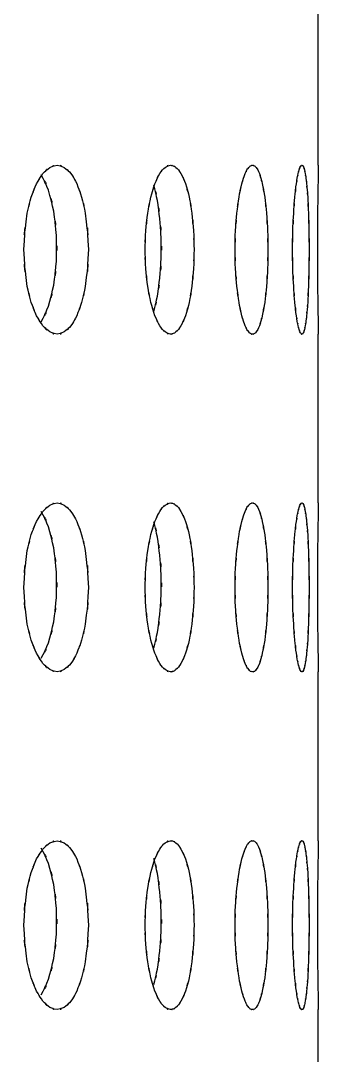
# Model space of a CAD drawing. Extents: x 1 to 213, y 3 to 234.
# Drawn here: x 208.21 to 211.62, y 89.82 to 101.67 of the extents above; entities that cross this region are included whole.
import ezdxf

# ---------------------------------------------------------------- set-up
doc = ezdxf.new("R2010")
doc.units = 0
doc.layers.add('LIVELLO_1', color=160, linetype='Continuous')

# ---------------------------------------------------------------- blocks, each defined once
blk = doc.blocks.new('AI9-BLK1')
at = {"layer": 'LIVELLO_1', "color": 7}
for p, q in [((104.386, -17.129), (104.386, -15.194)), ((104.386, -20.999), (104.386, -19.066)), ((104.386, -24.87), (104.386, -22.934)), ((104.386, -28.739), (104.386, -26.805))]:
    blk.add_line(p, q, dxfattribs=at)
for points, knots in [([(101.01, -18.097), (101.051, -18.73), (100.973, -17.888), (101.049, -18.518), (101.114, -18.795), (101.021, -18.427), (101.095, -18.701), (101.182, -18.933), (101.06, -18.628), (101.156, -18.855), (101.259, -19.029), (101.114, -18.8), (101.229, -18.969), (101.342, -19.082), (101.183, -18.94), (101.308, -19.04), (101.429, -19.087), (101.265, -19.038), (101.391, -19.066), (101.515, -19.038), (101.352, -19.087), (101.472, -19.04), (101.592, -18.94), (101.439, -19.082), (101.549, -18.969), (101.656, -18.799), (101.521, -19.029), (101.616, -18.855), (101.704, -18.628), (101.592, -18.933), (101.672, -18.701), (101.739, -18.427), (101.656, -18.793), (101.714, -18.518), (101.783, -17.888), (101.713, -18.729), (101.749, -18.097), (101.713, -17.466), (101.781, -18.307), (101.714, -17.678), (101.656, -17.4), (101.739, -17.766), (101.672, -17.495), (101.592, -17.262), (101.704, -17.568), (101.616, -17.34), (101.521, -17.164), (101.656, -17.395), (101.549, -17.225), (101.439, -17.112), (101.592, -17.255), (101.472, -17.154), (101.352, -17.109), (101.515, -17.158), (101.391, -17.129), (101.265, -17.158), (101.429, -17.109), (101.308, -17.154), (101.183, -17.255), (101.342, -17.112), (101.229, -17.225), (101.114, -17.395), (101.259, -17.164), (101.156, -17.342), (101.06, -17.568), (101.182, -17.262), (101.095, -17.495), (101.021, -17.766), (101.114, -17.4), (101.049, -17.678), (100.973, -18.307), (101.051, -17.466), (101.01, -18.097)], [0, 0, 0, 0, 1, 1, 1, 2, 2, 2, 3, 3, 3, 4, 4, 4, 5, 5, 5, 6, 6, 6, 7, 7, 7, 8, 8, 8, 9, 9, 9, 10, 10, 10, 11, 11, 11, 12, 12, 12, 13, 13, 13, 14, 14, 14, 15, 15, 15, 16, 16, 16, 17, 17, 17, 18, 18, 18, 19, 19, 19, 20, 20, 20, 21, 21, 21, 22, 22, 22, 23, 23, 23, 24, 24, 24, 24]), ([(101.208, -18.923), (101.343, -18.658), (101.173, -19.017), (101.292, -18.744), (101.389, -18.385), (101.269, -18.864), (101.352, -18.504), (101.405, -18.087), (101.342, -18.644), (101.382, -18.227), (101.389, -17.79), (101.389, -18.371), (101.382, -17.935), (101.342, -17.518), (101.405, -18.072), (101.352, -17.657), (101.269, -17.295), (101.389, -17.775), (101.292, -17.417), (101.173, -17.145), (101.343, -17.503), (101.208, -17.238)], [0, 0, 0, 0, 1, 1, 1, 2, 2, 2, 3, 3, 3, 4, 4, 4, 5, 5, 5, 6, 6, 6, 7, 7, 7, 7]), ([(102.401, -18.097), (102.409, -18.422), (102.392, -17.99), (102.408, -18.312), (102.438, -18.62), (102.393, -18.21), (102.431, -18.518), (102.481, -18.793), (102.409, -18.427), (102.467, -18.701), (102.532, -18.933), (102.439, -18.626), (102.513, -18.855), (102.592, -19.028), (102.481, -18.797), (102.568, -18.969), (102.613, -19.032), (102.553, -18.95), (102.598, -19.011), (102.644, -19.057), (102.581, -18.999), (102.629, -19.04), (102.721, -19.085), (102.595, -19.036), (102.691, -19.066), (102.74, -19.059), (102.677, -19.07), (102.722, -19.059), (102.77, -19.033), (102.71, -19.07), (102.754, -19.04), (102.799, -18.999), (102.741, -19.057), (102.782, -19.011), (102.827, -18.95), (102.771, -19.032), (102.811, -18.969), (102.893, -18.797), (102.791, -19.028), (102.863, -18.855), (102.929, -18.626), (102.844, -18.933), (102.906, -18.701), (102.956, -18.427), (102.893, -18.793), (102.936, -18.518), (102.967, -18.212), (102.929, -18.62), (102.956, -18.312), (102.967, -17.99), (102.956, -18.422), (102.961, -18.097), (102.956, -17.773), (102.967, -18.204), (102.956, -17.882), (102.929, -17.575), (102.967, -17.984), (102.936, -17.678), (102.893, -17.4), (102.956, -17.768), (102.906, -17.495), (102.844, -17.263), (102.929, -17.569), (102.863, -17.34), (102.791, -17.167), (102.893, -17.396), (102.811, -17.225), (102.771, -17.162), (102.827, -17.244), (102.782, -17.183), (102.741, -17.139), (102.799, -17.199), (102.754, -17.154), (102.71, -17.125), (102.77, -17.161), (102.722, -17.137), (102.677, -17.125), (102.74, -17.137), (102.691, -17.129), (102.595, -17.158), (102.721, -17.109), (102.629, -17.154), (102.581, -17.199), (102.644, -17.139), (102.598, -17.183), (102.553, -17.245), (102.613, -17.162), (102.568, -17.225), (102.481, -17.396), (102.592, -17.167), (102.513, -17.342), (102.439, -17.568), (102.532, -17.262), (102.467, -17.495), (102.409, -17.768), (102.481, -17.4), (102.431, -17.678), (102.393, -17.985), (102.438, -17.575), (102.408, -17.882), (102.392, -18.204), (102.409, -17.775), (102.401, -18.097)], [0, 0, 0, 0, 1, 1, 1, 2, 2, 2, 3, 3, 3, 4, 4, 4, 5, 5, 5, 6, 6, 6, 7, 7, 7, 8, 8, 8, 9, 9, 9, 10, 10, 10, 11, 11, 11, 12, 12, 12, 13, 13, 13, 14, 14, 14, 15, 15, 15, 16, 16, 16, 17, 17, 17, 18, 18, 18, 19, 19, 19, 20, 20, 20, 21, 21, 21, 22, 22, 22, 23, 23, 23, 24, 24, 24, 25, 25, 25, 26, 26, 26, 27, 27, 27, 28, 28, 28, 29, 29, 29, 30, 30, 30, 31, 31, 31, 32, 32, 32, 33, 33, 33, 34, 34, 34, 34]), ([(103.431, -18.097), (103.436, -18.422), (103.427, -17.99), (103.436, -18.312), (103.457, -18.62), (103.427, -18.21), (103.453, -18.518), (103.487, -18.793), (103.436, -18.426), (103.477, -18.701), (103.522, -18.933), (103.457, -18.626), (103.51, -18.855), (103.537, -18.95), (103.499, -18.823), (103.528, -18.917), (103.557, -18.996), (103.517, -18.892), (103.548, -18.969), (103.577, -19.032), (103.537, -18.95), (103.568, -19.011), (103.598, -19.057), (103.555, -18.996), (103.59, -19.04), (103.619, -19.07), (103.577, -19.033), (103.61, -19.059), (103.641, -19.07), (103.598, -19.059), (103.63, -19.066), (103.663, -19.059), (103.621, -19.07), (103.653, -19.059), (103.684, -19.033), (103.644, -19.07), (103.672, -19.04), (103.703, -18.996), (103.664, -19.057), (103.693, -19.011), (103.721, -18.95), (103.684, -19.032), (103.712, -18.969), (103.737, -18.892), (103.703, -18.996), (103.728, -18.917), (103.752, -18.823), (103.721, -18.95), (103.744, -18.855), (103.787, -18.624), (103.733, -18.933), (103.772, -18.701), (103.805, -18.426), (103.764, -18.793), (103.791, -18.518), (103.811, -18.212), (103.787, -18.62), (103.805, -18.312), (103.811, -17.99), (103.805, -18.422), (103.809, -18.097), (103.805, -17.773), (103.811, -18.204), (103.805, -17.882), (103.787, -17.575), (103.811, -17.984), (103.791, -17.678), (103.764, -17.4), (103.805, -17.768), (103.772, -17.495), (103.733, -17.263), (103.787, -17.569), (103.744, -17.34), (103.721, -17.246), (103.752, -17.372), (103.728, -17.279), (103.703, -17.2), (103.737, -17.304), (103.712, -17.225), (103.684, -17.162), (103.721, -17.245), (103.693, -17.183), (103.664, -17.139), (103.703, -17.2), (103.672, -17.154), (103.644, -17.125), (103.684, -17.162), (103.653, -17.137), (103.621, -17.125), (103.663, -17.137), (103.63, -17.129), (103.598, -17.137), (103.641, -17.125), (103.61, -17.137), (103.577, -17.162), (103.619, -17.125), (103.59, -17.154), (103.555, -17.2), (103.598, -17.139), (103.568, -17.183), (103.537, -17.245), (103.577, -17.162), (103.548, -17.225), (103.517, -17.304), (103.557, -17.2), (103.528, -17.279), (103.499, -17.372), (103.537, -17.246), (103.51, -17.342), (103.457, -17.569), (103.522, -17.263), (103.477, -17.495), (103.436, -17.768), (103.487, -17.4), (103.453, -17.678), (103.427, -17.985), (103.457, -17.575), (103.436, -17.882), (103.427, -18.204), (103.436, -17.775), (103.431, -18.097)], [0, 0, 0, 0, 1, 1, 1, 2, 2, 2, 3, 3, 3, 4, 4, 4, 5, 5, 5, 6, 6, 6, 7, 7, 7, 8, 8, 8, 9, 9, 9, 10, 10, 10, 11, 11, 11, 12, 12, 12, 13, 13, 13, 14, 14, 14, 15, 15, 15, 16, 16, 16, 17, 17, 17, 18, 18, 18, 19, 19, 19, 20, 20, 20, 21, 21, 21, 22, 22, 22, 23, 23, 23, 24, 24, 24, 25, 25, 25, 26, 26, 26, 27, 27, 27, 28, 28, 28, 29, 29, 29, 30, 30, 30, 31, 31, 31, 32, 32, 32, 33, 33, 33, 34, 34, 34, 35, 35, 35, 36, 36, 36, 37, 37, 37, 38, 38, 38, 39, 39, 39, 40, 40, 40, 40]), ([(104.09, -18.097), (104.094, -18.422), (104.089, -17.99), (104.094, -18.312), (104.106, -18.62), (104.089, -18.21), (104.104, -18.518), (104.122, -18.793), (104.094, -18.426), (104.117, -18.701), (104.142, -18.933), (104.106, -18.624), (104.135, -18.855), (104.149, -18.948), (104.129, -18.823), (104.145, -18.917), (104.161, -18.996), (104.139, -18.892), (104.155, -18.969), (104.17, -19.031), (104.149, -18.95), (104.166, -19.011), (104.18, -19.057), (104.159, -18.996), (104.176, -19.04), (104.191, -19.068), (104.17, -19.032), (104.188, -19.059), (104.204, -19.07), (104.18, -19.059), (104.198, -19.066), (104.215, -19.057), (104.194, -19.07), (104.209, -19.059), (104.225, -19.032), (104.206, -19.068), (104.219, -19.04), (104.234, -18.996), (104.215, -19.057), (104.228, -19.011), (104.242, -18.95), (104.225, -19.031), (104.236, -18.969), (104.249, -18.892), (104.234, -18.996), (104.245, -18.917), (104.257, -18.823), (104.242, -18.948), (104.252, -18.855), (104.262, -18.747), (104.249, -18.891), (104.259, -18.782), (104.268, -18.66), (104.257, -18.823), (104.265, -18.701), (104.28, -18.426), (104.261, -18.793), (104.273, -18.518), (104.282, -18.212), (104.272, -18.62), (104.278, -18.312), (104.282, -17.99), (104.278, -18.422), (104.281, -18.097), (104.278, -17.773), (104.282, -18.204), (104.278, -17.882), (104.272, -17.575), (104.282, -17.984), (104.273, -17.678), (104.261, -17.4), (104.28, -17.769), (104.265, -17.495), (104.257, -17.372), (104.268, -17.534), (104.259, -17.413), (104.249, -17.305), (104.262, -17.449), (104.252, -17.34), (104.242, -17.246), (104.257, -17.372), (104.245, -17.279), (104.234, -17.2), (104.249, -17.304), (104.236, -17.225), (104.225, -17.164), (104.242, -17.246), (104.228, -17.183), (104.215, -17.139), (104.234, -17.2), (104.219, -17.154), (104.206, -17.126), (104.225, -17.162), (104.209, -17.137), (104.194, -17.125), (104.215, -17.137), (104.198, -17.129), (104.18, -17.137), (104.204, -17.125), (104.188, -17.137), (104.17, -17.162), (104.191, -17.126), (104.176, -17.154), (104.159, -17.2), (104.18, -17.139), (104.166, -17.183), (104.149, -17.246), (104.17, -17.164), (104.155, -17.225), (104.139, -17.304), (104.161, -17.2), (104.145, -17.279), (104.129, -17.372), (104.149, -17.246), (104.135, -17.342), (104.106, -17.569), (104.142, -17.265), (104.117, -17.495), (104.094, -17.769), (104.122, -17.4), (104.104, -17.678), (104.089, -17.985), (104.106, -17.575), (104.094, -17.882), (104.089, -18.204), (104.094, -17.775), (104.09, -18.097)], [0, 0, 0, 0, 1, 1, 1, 2, 2, 2, 3, 3, 3, 4, 4, 4, 5, 5, 5, 6, 6, 6, 7, 7, 7, 8, 8, 8, 9, 9, 9, 10, 10, 10, 11, 11, 11, 12, 12, 12, 13, 13, 13, 14, 14, 14, 15, 15, 15, 16, 16, 16, 17, 17, 17, 18, 18, 18, 19, 19, 19, 20, 20, 20, 21, 21, 21, 22, 22, 22, 23, 23, 23, 24, 24, 24, 25, 25, 25, 26, 26, 26, 27, 27, 27, 28, 28, 28, 29, 29, 29, 30, 30, 30, 31, 31, 31, 32, 32, 32, 33, 33, 33, 34, 34, 34, 35, 35, 35, 36, 36, 36, 37, 37, 37, 38, 38, 38, 39, 39, 39, 40, 40, 40, 41, 41, 41, 42, 42, 42, 42]), ([(104.386, -17.129), (104.38, -17.453), (104.376, -17.775), (104.376, -18.097), (104.376, -18.419), (104.38, -18.741), (104.386, -19.066)], [0, 0, 0, 0, 1, 1, 1, 2, 2, 2, 2]), ([(102.5, -18.8), (102.566, -18.542), (102.483, -18.889), (102.541, -18.628), (102.588, -18.318), (102.53, -18.73), (102.569, -18.422), (102.595, -18.083), (102.565, -18.535), (102.585, -18.195), (102.587, -17.847), (102.587, -18.312), (102.585, -17.964), (102.565, -17.628), (102.595, -18.076), (102.569, -17.739), (102.53, -17.429), (102.588, -17.842), (102.541, -17.533), (102.483, -17.272), (102.566, -17.62), (102.5, -17.359)], [0, 0, 0, 0, 1, 1, 1, 2, 2, 2, 3, 3, 3, 4, 4, 4, 5, 5, 5, 6, 6, 6, 7, 7, 7, 7]), ([(101.01, -21.968), (101.051, -22.599), (100.973, -21.758), (101.049, -22.388), (101.114, -22.665), (101.021, -22.296), (101.095, -22.571), (101.182, -22.803), (101.06, -22.496), (101.156, -22.722), (101.259, -22.898), (101.114, -22.669), (101.229, -22.84), (101.342, -22.951), (101.183, -22.81), (101.308, -22.909), (101.429, -22.955), (101.265, -22.906), (101.391, -22.934), (101.515, -22.906), (101.352, -22.955), (101.472, -22.909), (101.592, -22.81), (101.439, -22.951), (101.549, -22.84), (101.656, -22.669), (101.521, -22.898), (101.616, -22.722), (101.704, -22.494), (101.592, -22.803), (101.672, -22.571), (101.739, -22.296), (101.656, -22.664), (101.714, -22.388), (101.783, -21.758), (101.713, -22.599), (101.749, -21.968), (101.713, -21.335), (101.781, -22.176), (101.714, -21.546), (101.656, -21.272), (101.739, -21.638), (101.672, -21.363), (101.592, -21.134), (101.704, -21.438), (101.616, -21.21), (101.521, -21.036), (101.656, -21.265), (101.549, -21.096), (101.439, -20.983), (101.592, -21.124), (101.472, -21.024), (101.352, -20.979), (101.515, -21.027), (101.391, -20.999), (101.265, -21.027), (101.429, -20.979), (101.308, -21.024), (101.183, -21.124), (101.342, -20.983), (101.229, -21.096), (101.114, -21.265), (101.259, -21.036), (101.156, -21.21), (101.06, -21.438), (101.182, -21.134), (101.095, -21.361), (101.021, -21.638), (101.114, -21.272), (101.049, -21.546), (100.973, -22.176), (101.051, -21.335), (101.01, -21.968)], [0, 0, 0, 0, 1, 1, 1, 2, 2, 2, 3, 3, 3, 4, 4, 4, 5, 5, 5, 6, 6, 6, 7, 7, 7, 8, 8, 8, 9, 9, 9, 10, 10, 10, 11, 11, 11, 12, 12, 12, 13, 13, 13, 14, 14, 14, 15, 15, 15, 16, 16, 16, 17, 17, 17, 18, 18, 18, 19, 19, 19, 20, 20, 20, 21, 21, 21, 22, 22, 22, 23, 23, 23, 24, 24, 24, 24]), ([(102.401, -21.968), (102.409, -22.29), (102.392, -21.862), (102.408, -22.183), (102.438, -22.49), (102.393, -22.079), (102.431, -22.388), (102.481, -22.664), (102.409, -22.296), (102.467, -22.571), (102.532, -22.802), (102.439, -22.494), (102.513, -22.722), (102.592, -22.898), (102.481, -22.669), (102.568, -22.84), (102.613, -22.901), (102.553, -22.82), (102.598, -22.88), (102.644, -22.927), (102.581, -22.866), (102.629, -22.909), (102.721, -22.955), (102.595, -22.905), (102.691, -22.934), (102.74, -22.929), (102.677, -22.94), (102.722, -22.929), (102.77, -22.902), (102.71, -22.939), (102.754, -22.909), (102.799, -22.866), (102.741, -22.927), (102.782, -22.88), (102.827, -22.819), (102.771, -22.901), (102.811, -22.84), (102.893, -22.669), (102.791, -22.898), (102.863, -22.722), (102.929, -22.494), (102.844, -22.802), (102.906, -22.571), (102.956, -22.296), (102.893, -22.664), (102.936, -22.388), (102.967, -22.079), (102.929, -22.49), (102.956, -22.183), (102.967, -21.859), (102.956, -22.29), (102.961, -21.968), (102.956, -21.642), (102.967, -22.075), (102.956, -21.752), (102.929, -21.445), (102.967, -21.854), (102.936, -21.546), (102.893, -21.272), (102.956, -21.638), (102.906, -21.363), (102.844, -21.134), (102.929, -21.438), (102.863, -21.21), (102.791, -21.036), (102.893, -21.265), (102.811, -21.096), (102.771, -21.033), (102.827, -21.115), (102.782, -21.052), (102.741, -21.006), (102.799, -21.066), (102.754, -21.024), (102.71, -20.994), (102.77, -21.03), (102.722, -21.005), (102.677, -20.994), (102.74, -21.006), (102.691, -20.999), (102.595, -21.029), (102.721, -20.98), (102.629, -21.024), (102.581, -21.066), (102.644, -21.006), (102.598, -21.052), (102.553, -21.115), (102.613, -21.033), (102.568, -21.096), (102.481, -21.265), (102.592, -21.036), (102.513, -21.21), (102.439, -21.438), (102.532, -21.134), (102.467, -21.361), (102.409, -21.638), (102.481, -21.272), (102.431, -21.546), (102.393, -21.854), (102.438, -21.445), (102.408, -21.752), (102.392, -22.075), (102.409, -21.643), (102.401, -21.968)], [0, 0, 0, 0, 1, 1, 1, 2, 2, 2, 3, 3, 3, 4, 4, 4, 5, 5, 5, 6, 6, 6, 7, 7, 7, 8, 8, 8, 9, 9, 9, 10, 10, 10, 11, 11, 11, 12, 12, 12, 13, 13, 13, 14, 14, 14, 15, 15, 15, 16, 16, 16, 17, 17, 17, 18, 18, 18, 19, 19, 19, 20, 20, 20, 21, 21, 21, 22, 22, 22, 23, 23, 23, 24, 24, 24, 25, 25, 25, 26, 26, 26, 27, 27, 27, 28, 28, 28, 29, 29, 29, 30, 30, 30, 31, 31, 31, 32, 32, 32, 33, 33, 33, 34, 34, 34, 34]), ([(101.208, -22.779), (101.343, -22.517), (101.173, -22.874), (101.292, -22.601), (101.389, -22.243), (101.269, -22.722), (101.352, -22.36), (101.405, -21.945), (101.342, -22.5), (101.382, -22.082), (101.389, -21.646), (101.389, -22.229), (101.382, -21.793), (101.342, -21.374), (101.405, -21.93), (101.352, -21.514), (101.269, -21.153), (101.389, -21.632), (101.292, -21.274), (101.173, -20.999), (101.343, -21.359), (101.208, -21.096)], [0, 0, 0, 0, 1, 1, 1, 2, 2, 2, 3, 3, 3, 4, 4, 4, 5, 5, 5, 6, 6, 6, 7, 7, 7, 7]), ([(103.431, -21.968), (103.436, -22.29), (103.427, -21.862), (103.436, -22.183), (103.457, -22.49), (103.427, -22.079), (103.453, -22.388), (103.487, -22.664), (103.436, -22.296), (103.477, -22.571), (103.522, -22.802), (103.457, -22.494), (103.51, -22.722), (103.537, -22.819), (103.499, -22.693), (103.528, -22.785), (103.557, -22.866), (103.517, -22.761), (103.548, -22.84), (103.577, -22.901), (103.537, -22.819), (103.568, -22.88), (103.598, -22.926), (103.555, -22.866), (103.59, -22.909), (103.619, -22.939), (103.577, -22.902), (103.61, -22.929), (103.641, -22.94), (103.598, -22.927), (103.63, -22.934), (103.663, -22.927), (103.621, -22.94), (103.653, -22.929), (103.684, -22.902), (103.644, -22.939), (103.672, -22.909), (103.703, -22.866), (103.664, -22.926), (103.693, -22.88), (103.721, -22.819), (103.684, -22.901), (103.712, -22.84), (103.737, -22.76), (103.703, -22.866), (103.728, -22.785), (103.752, -22.693), (103.721, -22.819), (103.744, -22.722), (103.787, -22.494), (103.733, -22.802), (103.772, -22.571), (103.805, -22.296), (103.764, -22.662), (103.791, -22.388), (103.811, -22.079), (103.787, -22.49), (103.805, -22.183), (103.811, -21.859), (103.805, -22.29), (103.809, -21.968), (103.805, -21.642), (103.811, -22.075), (103.805, -21.752), (103.787, -21.445), (103.811, -21.854), (103.791, -21.546), (103.764, -21.272), (103.805, -21.638), (103.772, -21.363), (103.733, -21.134), (103.787, -21.44), (103.744, -21.21), (103.721, -21.115), (103.752, -21.24), (103.728, -21.147), (103.703, -21.068), (103.737, -21.173), (103.712, -21.096), (103.684, -21.033), (103.721, -21.115), (103.693, -21.052), (103.664, -21.006), (103.703, -21.066), (103.672, -21.024), (103.644, -20.995), (103.684, -21.03), (103.653, -21.005), (103.621, -20.994), (103.663, -21.006), (103.63, -20.999), (103.598, -21.006), (103.641, -20.994), (103.61, -21.005), (103.577, -21.032), (103.619, -20.995), (103.59, -21.024), (103.555, -21.066), (103.598, -21.008), (103.568, -21.052), (103.537, -21.115), (103.577, -21.033), (103.548, -21.096), (103.517, -21.173), (103.557, -21.069), (103.528, -21.147), (103.499, -21.24), (103.537, -21.117), (103.51, -21.21), (103.457, -21.44), (103.522, -21.134), (103.477, -21.361), (103.436, -21.638), (103.487, -21.272), (103.453, -21.546), (103.427, -21.854), (103.457, -21.445), (103.436, -21.752), (103.427, -22.075), (103.436, -21.643), (103.431, -21.968)], [0, 0, 0, 0, 1, 1, 1, 2, 2, 2, 3, 3, 3, 4, 4, 4, 5, 5, 5, 6, 6, 6, 7, 7, 7, 8, 8, 8, 9, 9, 9, 10, 10, 10, 11, 11, 11, 12, 12, 12, 13, 13, 13, 14, 14, 14, 15, 15, 15, 16, 16, 16, 17, 17, 17, 18, 18, 18, 19, 19, 19, 20, 20, 20, 21, 21, 21, 22, 22, 22, 23, 23, 23, 24, 24, 24, 25, 25, 25, 26, 26, 26, 27, 27, 27, 28, 28, 28, 29, 29, 29, 30, 30, 30, 31, 31, 31, 32, 32, 32, 33, 33, 33, 34, 34, 34, 35, 35, 35, 36, 36, 36, 37, 37, 37, 38, 38, 38, 39, 39, 39, 40, 40, 40, 40]), ([(104.09, -21.968), (104.094, -22.29), (104.089, -21.859), (104.094, -22.183), (104.106, -22.49), (104.089, -22.079), (104.104, -22.388), (104.122, -22.662), (104.094, -22.296), (104.117, -22.571), (104.142, -22.802), (104.106, -22.494), (104.135, -22.722), (104.149, -22.819), (104.129, -22.693), (104.145, -22.785), (104.161, -22.866), (104.139, -22.76), (104.155, -22.84), (104.17, -22.901), (104.149, -22.819), (104.166, -22.88), (104.18, -22.925), (104.159, -22.866), (104.176, -22.909), (104.191, -22.937), (104.17, -22.901), (104.188, -22.929), (104.204, -22.94), (104.18, -22.927), (104.198, -22.934), (104.215, -22.927), (104.194, -22.939), (104.209, -22.929), (104.225, -22.901), (104.206, -22.937), (104.219, -22.909), (104.234, -22.866), (104.215, -22.925), (104.228, -22.88), (104.242, -22.819), (104.225, -22.901), (104.236, -22.84), (104.249, -22.76), (104.234, -22.866), (104.245, -22.785), (104.257, -22.693), (104.242, -22.819), (104.252, -22.722), (104.262, -22.615), (104.249, -22.76), (104.259, -22.651), (104.268, -22.531), (104.257, -22.693), (104.265, -22.571), (104.28, -22.296), (104.261, -22.662), (104.273, -22.388), (104.282, -22.079), (104.272, -22.49), (104.278, -22.183), (104.282, -21.859), (104.278, -22.29), (104.281, -21.968), (104.278, -21.642), (104.282, -22.075), (104.278, -21.752), (104.272, -21.445), (104.282, -21.854), (104.273, -21.546), (104.261, -21.272), (104.28, -21.638), (104.265, -21.363), (104.257, -21.241), (104.268, -21.403), (104.259, -21.282), (104.249, -21.173), (104.262, -21.318), (104.252, -21.21), (104.242, -21.117), (104.257, -21.24), (104.245, -21.147), (104.234, -21.069), (104.249, -21.173), (104.236, -21.096), (104.225, -21.033), (104.242, -21.115), (104.228, -21.052), (104.215, -21.008), (104.234, -21.068), (104.219, -21.024), (104.206, -20.995), (104.225, -21.033), (104.209, -21.005), (104.194, -20.994), (104.215, -21.006), (104.198, -20.999), (104.18, -21.006), (104.204, -20.994), (104.188, -21.005), (104.17, -21.033), (104.191, -20.995), (104.176, -21.024), (104.159, -21.068), (104.18, -21.008), (104.166, -21.052), (104.149, -21.115), (104.17, -21.033), (104.155, -21.096), (104.139, -21.173), (104.161, -21.069), (104.145, -21.147), (104.129, -21.24), (104.149, -21.117), (104.135, -21.21), (104.106, -21.44), (104.142, -21.134), (104.117, -21.361), (104.094, -21.638), (104.122, -21.272), (104.104, -21.546), (104.089, -21.854), (104.106, -21.445), (104.094, -21.752), (104.089, -22.075), (104.094, -21.643), (104.09, -21.968)], [0, 0, 0, 0, 1, 1, 1, 2, 2, 2, 3, 3, 3, 4, 4, 4, 5, 5, 5, 6, 6, 6, 7, 7, 7, 8, 8, 8, 9, 9, 9, 10, 10, 10, 11, 11, 11, 12, 12, 12, 13, 13, 13, 14, 14, 14, 15, 15, 15, 16, 16, 16, 17, 17, 17, 18, 18, 18, 19, 19, 19, 20, 20, 20, 21, 21, 21, 22, 22, 22, 23, 23, 23, 24, 24, 24, 25, 25, 25, 26, 26, 26, 27, 27, 27, 28, 28, 28, 29, 29, 29, 30, 30, 30, 31, 31, 31, 32, 32, 32, 33, 33, 33, 34, 34, 34, 35, 35, 35, 36, 36, 36, 37, 37, 37, 38, 38, 38, 39, 39, 39, 40, 40, 40, 41, 41, 41, 42, 42, 42, 42]), ([(104.386, -20.999), (104.38, -21.321), (104.376, -21.643), (104.376, -21.968), (104.376, -22.29), (104.38, -22.611), (104.386, -22.934)], [0, 0, 0, 0, 1, 1, 1, 2, 2, 2, 2]), ([(102.5, -22.659), (102.566, -22.398), (102.483, -22.749), (102.541, -22.485), (102.588, -22.177), (102.53, -22.588), (102.569, -22.279), (102.595, -21.941), (102.565, -22.392), (102.585, -22.054), (102.587, -21.707), (102.587, -22.17), (102.585, -21.822), (102.565, -21.483), (102.595, -21.933), (102.569, -21.596), (102.53, -21.287), (102.588, -21.699), (102.541, -21.391), (102.483, -21.126), (102.566, -21.477), (102.5, -21.217)], [0, 0, 0, 0, 1, 1, 1, 2, 2, 2, 3, 3, 3, 4, 4, 4, 5, 5, 5, 6, 6, 6, 7, 7, 7, 7]), ([(101.01, -25.836), (101.051, -26.469), (100.973, -25.627), (101.049, -26.259), (101.114, -26.532), (101.021, -26.166), (101.095, -26.441), (101.182, -26.671), (101.06, -26.366), (101.156, -26.594), (101.259, -26.768), (101.114, -26.539), (101.229, -26.708), (101.342, -26.821), (101.183, -26.679), (101.308, -26.78), (101.429, -26.826), (101.265, -26.778), (101.391, -26.805), (101.515, -26.777), (101.352, -26.826), (101.472, -26.78), (101.592, -26.679), (101.439, -26.821), (101.549, -26.708), (101.656, -26.539), (101.521, -26.768), (101.616, -26.594), (101.704, -26.366), (101.592, -26.671), (101.672, -26.44), (101.739, -26.166), (101.656, -26.532), (101.714, -26.259), (101.783, -25.627), (101.713, -26.469), (101.749, -25.836), (101.713, -25.205), (101.781, -26.045), (101.714, -25.414), (101.656, -25.139), (101.739, -25.507), (101.672, -25.233), (101.592, -25), (101.704, -25.308), (101.616, -25.079), (101.521, -24.905), (101.656, -25.134), (101.549, -24.965), (101.439, -24.852), (101.592, -24.994), (101.472, -24.894), (101.352, -24.849), (101.515, -24.898), (101.391, -24.87), (101.265, -24.898), (101.429, -24.849), (101.308, -24.895), (101.183, -24.994), (101.342, -24.852), (101.229, -24.965), (101.114, -25.134), (101.259, -24.905), (101.156, -25.079), (101.06, -25.307), (101.182, -25), (101.095, -25.233), (101.021, -25.507), (101.114, -25.139), (101.049, -25.414), (100.973, -26.045), (101.051, -25.205), (101.01, -25.836)], [0, 0, 0, 0, 1, 1, 1, 2, 2, 2, 3, 3, 3, 4, 4, 4, 5, 5, 5, 6, 6, 6, 7, 7, 7, 8, 8, 8, 9, 9, 9, 10, 10, 10, 11, 11, 11, 12, 12, 12, 13, 13, 13, 14, 14, 14, 15, 15, 15, 16, 16, 16, 17, 17, 17, 18, 18, 18, 19, 19, 19, 20, 20, 20, 21, 21, 21, 22, 22, 22, 23, 23, 23, 24, 24, 24, 24]), ([(101.208, -26.637), (101.343, -26.373), (101.173, -26.731), (101.292, -26.458), (101.389, -26.101), (101.269, -26.58), (101.352, -26.219), (101.405, -25.802), (101.342, -26.358), (101.382, -25.94), (101.389, -25.504), (101.389, -26.087), (101.382, -25.648), (101.342, -25.232), (101.405, -25.789), (101.352, -25.371), (101.269, -25.009), (101.389, -25.49), (101.292, -25.132), (101.173, -24.858), (101.343, -25.216), (101.208, -24.954)], [0, 0, 0, 0, 1, 1, 1, 2, 2, 2, 3, 3, 3, 4, 4, 4, 5, 5, 5, 6, 6, 6, 7, 7, 7, 7]), ([(102.401, -25.836), (102.409, -26.161), (102.392, -25.729), (102.408, -26.052), (102.438, -26.359), (102.393, -25.95), (102.431, -26.259), (102.481, -26.532), (102.409, -26.166), (102.467, -26.441), (102.532, -26.671), (102.439, -26.365), (102.513, -26.594), (102.592, -26.768), (102.481, -26.538), (102.568, -26.708), (102.613, -26.771), (102.553, -26.689), (102.598, -26.75), (102.644, -26.796), (102.581, -26.738), (102.629, -26.78), (102.721, -26.823), (102.595, -26.777), (102.691, -26.805), (102.74, -26.798), (102.677, -26.809), (102.722, -26.798), (102.77, -26.773), (102.71, -26.809), (102.754, -26.78), (102.799, -26.738), (102.741, -26.796), (102.782, -26.75), (102.827, -26.689), (102.771, -26.771), (102.811, -26.708), (102.893, -26.538), (102.791, -26.768), (102.863, -26.594), (102.929, -26.363), (102.844, -26.671), (102.906, -26.44), (102.956, -26.166), (102.893, -26.532), (102.936, -26.259), (102.967, -25.95), (102.929, -26.359), (102.956, -26.052), (102.967, -25.729), (102.956, -26.161), (102.961, -25.836), (102.956, -25.514), (102.967, -25.944), (102.956, -25.622), (102.929, -25.314), (102.967, -25.723), (102.936, -25.414), (102.893, -25.139), (102.956, -25.508), (102.906, -25.233), (102.844, -25.001), (102.929, -25.31), (102.863, -25.079), (102.791, -24.906), (102.893, -25.135), (102.811, -24.965), (102.771, -24.902), (102.827, -24.984), (102.782, -24.923), (102.741, -24.877), (102.799, -24.937), (102.754, -24.894), (102.71, -24.864), (102.77, -24.902), (102.722, -24.875), (102.677, -24.864), (102.74, -24.875), (102.691, -24.87), (102.595, -24.898), (102.721, -24.849), (102.629, -24.895), (102.581, -24.937), (102.644, -24.877), (102.598, -24.923), (102.553, -24.986), (102.613, -24.902), (102.568, -24.965), (102.481, -25.135), (102.592, -24.906), (102.513, -25.079), (102.439, -25.308), (102.532, -25.001), (102.467, -25.233), (102.409, -25.508), (102.481, -25.139), (102.431, -25.414), (102.393, -25.725), (102.438, -25.314), (102.408, -25.622), (102.392, -25.944), (102.409, -25.514), (102.401, -25.836)], [0, 0, 0, 0, 1, 1, 1, 2, 2, 2, 3, 3, 3, 4, 4, 4, 5, 5, 5, 6, 6, 6, 7, 7, 7, 8, 8, 8, 9, 9, 9, 10, 10, 10, 11, 11, 11, 12, 12, 12, 13, 13, 13, 14, 14, 14, 15, 15, 15, 16, 16, 16, 17, 17, 17, 18, 18, 18, 19, 19, 19, 20, 20, 20, 21, 21, 21, 22, 22, 22, 23, 23, 23, 24, 24, 24, 25, 25, 25, 26, 26, 26, 27, 27, 27, 28, 28, 28, 29, 29, 29, 30, 30, 30, 31, 31, 31, 32, 32, 32, 33, 33, 33, 34, 34, 34, 34]), ([(103.431, -25.836), (103.436, -26.161), (103.427, -25.729), (103.436, -26.052), (103.457, -26.359), (103.427, -25.95), (103.453, -26.259), (103.487, -26.532), (103.436, -26.166), (103.477, -26.441), (103.522, -26.669), (103.457, -26.363), (103.51, -26.594), (103.537, -26.689), (103.499, -26.563), (103.528, -26.657), (103.557, -26.734), (103.517, -26.632), (103.548, -26.708), (103.577, -26.771), (103.537, -26.689), (103.568, -26.75), (103.598, -26.796), (103.555, -26.736), (103.59, -26.78), (103.619, -26.809), (103.577, -26.773), (103.61, -26.798), (103.641, -26.809), (103.598, -26.798), (103.63, -26.805), (103.663, -26.798), (103.621, -26.809), (103.653, -26.798), (103.684, -26.773), (103.644, -26.809), (103.672, -26.78), (103.703, -26.736), (103.664, -26.796), (103.693, -26.75), (103.721, -26.689), (103.684, -26.771), (103.712, -26.708), (103.737, -26.632), (103.703, -26.734), (103.728, -26.657), (103.752, -26.563), (103.721, -26.687), (103.744, -26.594), (103.787, -26.363), (103.733, -26.669), (103.772, -26.44), (103.805, -26.166), (103.764, -26.532), (103.791, -26.259), (103.811, -25.95), (103.787, -26.359), (103.805, -26.052), (103.811, -25.729), (103.805, -26.161), (103.809, -25.836), (103.805, -25.514), (103.811, -25.944), (103.805, -25.622), (103.787, -25.314), (103.811, -25.723), (103.791, -25.414), (103.764, -25.141), (103.805, -25.508), (103.772, -25.233), (103.733, -25.002), (103.787, -25.31), (103.744, -25.079), (103.721, -24.986), (103.752, -25.11), (103.728, -25.019), (103.703, -24.938), (103.737, -25.041), (103.712, -24.965), (103.684, -24.903), (103.721, -24.986), (103.693, -24.923), (103.664, -24.877), (103.703, -24.938), (103.672, -24.894), (103.644, -24.864), (103.684, -24.902), (103.653, -24.875), (103.621, -24.864), (103.663, -24.877), (103.63, -24.87), (103.598, -24.877), (103.641, -24.864), (103.61, -24.875), (103.577, -24.902), (103.619, -24.864), (103.59, -24.895), (103.555, -24.938), (103.598, -24.877), (103.568, -24.923), (103.537, -24.986), (103.577, -24.903), (103.548, -24.965), (103.517, -25.044), (103.557, -24.938), (103.528, -25.019), (103.499, -25.11), (103.537, -24.986), (103.51, -25.079), (103.457, -25.31), (103.522, -25.002), (103.477, -25.233), (103.436, -25.508), (103.487, -25.139), (103.453, -25.414), (103.427, -25.725), (103.457, -25.314), (103.436, -25.622), (103.427, -25.944), (103.436, -25.514), (103.431, -25.836)], [0, 0, 0, 0, 1, 1, 1, 2, 2, 2, 3, 3, 3, 4, 4, 4, 5, 5, 5, 6, 6, 6, 7, 7, 7, 8, 8, 8, 9, 9, 9, 10, 10, 10, 11, 11, 11, 12, 12, 12, 13, 13, 13, 14, 14, 14, 15, 15, 15, 16, 16, 16, 17, 17, 17, 18, 18, 18, 19, 19, 19, 20, 20, 20, 21, 21, 21, 22, 22, 22, 23, 23, 23, 24, 24, 24, 25, 25, 25, 26, 26, 26, 27, 27, 27, 28, 28, 28, 29, 29, 29, 30, 30, 30, 31, 31, 31, 32, 32, 32, 33, 33, 33, 34, 34, 34, 35, 35, 35, 36, 36, 36, 37, 37, 37, 38, 38, 38, 39, 39, 39, 40, 40, 40, 40]), ([(104.09, -25.836), (104.094, -26.161), (104.089, -25.729), (104.094, -26.052), (104.106, -26.359), (104.089, -25.948), (104.104, -26.259), (104.122, -26.532), (104.094, -26.166), (104.117, -26.441), (104.142, -26.669), (104.106, -26.363), (104.135, -26.594), (104.149, -26.687), (104.129, -26.563), (104.145, -26.657), (104.161, -26.734), (104.139, -26.632), (104.155, -26.708), (104.17, -26.771), (104.149, -26.689), (104.166, -26.75), (104.18, -26.796), (104.159, -26.734), (104.176, -26.78), (104.191, -26.808), (104.17, -26.771), (104.188, -26.798), (104.204, -26.809), (104.18, -26.798), (104.198, -26.805), (104.215, -26.798), (104.194, -26.809), (104.209, -26.798), (104.225, -26.771), (104.206, -26.808), (104.219, -26.78), (104.234, -26.734), (104.215, -26.796), (104.228, -26.75), (104.242, -26.689), (104.225, -26.771), (104.236, -26.708), (104.249, -26.632), (104.234, -26.734), (104.245, -26.657), (104.257, -26.563), (104.242, -26.687), (104.252, -26.594), (104.262, -26.485), (104.249, -26.632), (104.259, -26.521), (104.268, -26.401), (104.257, -26.562), (104.265, -26.44), (104.28, -26.166), (104.261, -26.532), (104.273, -26.259), (104.282, -25.95), (104.272, -26.359), (104.278, -26.052), (104.282, -25.729), (104.278, -26.161), (104.281, -25.836), (104.278, -25.514), (104.282, -25.944), (104.278, -25.622), (104.272, -25.314), (104.282, -25.723), (104.273, -25.414), (104.261, -25.141), (104.28, -25.508), (104.265, -25.233), (104.257, -25.111), (104.268, -25.274), (104.259, -25.152), (104.249, -25.044), (104.262, -25.188), (104.252, -25.079), (104.242, -24.986), (104.257, -25.111), (104.245, -25.019), (104.234, -24.938), (104.249, -25.044), (104.236, -24.965), (104.225, -24.903), (104.242, -24.986), (104.228, -24.923), (104.215, -24.878), (104.234, -24.938), (104.219, -24.894), (104.206, -24.867), (104.225, -24.902), (104.209, -24.875), (104.194, -24.864), (104.215, -24.877), (104.198, -24.87), (104.18, -24.877), (104.204, -24.864), (104.188, -24.875), (104.17, -24.903), (104.191, -24.867), (104.176, -24.895), (104.159, -24.938), (104.18, -24.878), (104.166, -24.923), (104.149, -24.986), (104.17, -24.903), (104.155, -24.965), (104.139, -25.044), (104.161, -24.938), (104.145, -25.019), (104.129, -25.111), (104.149, -24.986), (104.135, -25.079), (104.106, -25.31), (104.142, -25.002), (104.117, -25.233), (104.094, -25.508), (104.122, -25.141), (104.104, -25.414), (104.089, -25.725), (104.106, -25.314), (104.094, -25.622), (104.089, -25.944), (104.094, -25.514), (104.09, -25.836)], [0, 0, 0, 0, 1, 1, 1, 2, 2, 2, 3, 3, 3, 4, 4, 4, 5, 5, 5, 6, 6, 6, 7, 7, 7, 8, 8, 8, 9, 9, 9, 10, 10, 10, 11, 11, 11, 12, 12, 12, 13, 13, 13, 14, 14, 14, 15, 15, 15, 16, 16, 16, 17, 17, 17, 18, 18, 18, 19, 19, 19, 20, 20, 20, 21, 21, 21, 22, 22, 22, 23, 23, 23, 24, 24, 24, 25, 25, 25, 26, 26, 26, 27, 27, 27, 28, 28, 28, 29, 29, 29, 30, 30, 30, 31, 31, 31, 32, 32, 32, 33, 33, 33, 34, 34, 34, 35, 35, 35, 36, 36, 36, 37, 37, 37, 38, 38, 38, 39, 39, 39, 40, 40, 40, 41, 41, 41, 42, 42, 42, 42]), ([(104.386, -24.87), (104.38, -25.192), (104.376, -25.514), (104.376, -25.836), (104.376, -26.159), (104.38, -26.482), (104.386, -26.805)], [0, 0, 0, 0, 1, 1, 1, 2, 2, 2, 2]), ([(102.5, -26.516), (102.566, -26.254), (102.483, -26.604), (102.541, -26.342), (102.588, -26.034), (102.53, -26.446), (102.569, -26.136), (102.595, -25.799), (102.565, -26.249), (102.585, -25.911), (102.587, -25.563), (102.587, -26.027), (102.585, -25.679), (102.565, -25.34), (102.595, -25.792), (102.569, -25.454), (102.53, -25.145), (102.588, -25.556), (102.541, -25.247), (102.483, -24.986), (102.566, -25.334), (102.5, -25.075)], [0, 0, 0, 0, 1, 1, 1, 2, 2, 2, 3, 3, 3, 4, 4, 4, 5, 5, 5, 6, 6, 6, 7, 7, 7, 7])]:
    blk.add_open_spline(points, degree=3, knots=knots, dxfattribs=at)

msp = doc.modelspace()

# ---------------------------------------------------------------- block references
at = {"layer": 'LIVELLO_1', "color": 7}
msp.add_blockref('AI9-BLK1', (107.23299, 117.147027), dxfattribs=at)

doc.saveas('drawing.dxf')
